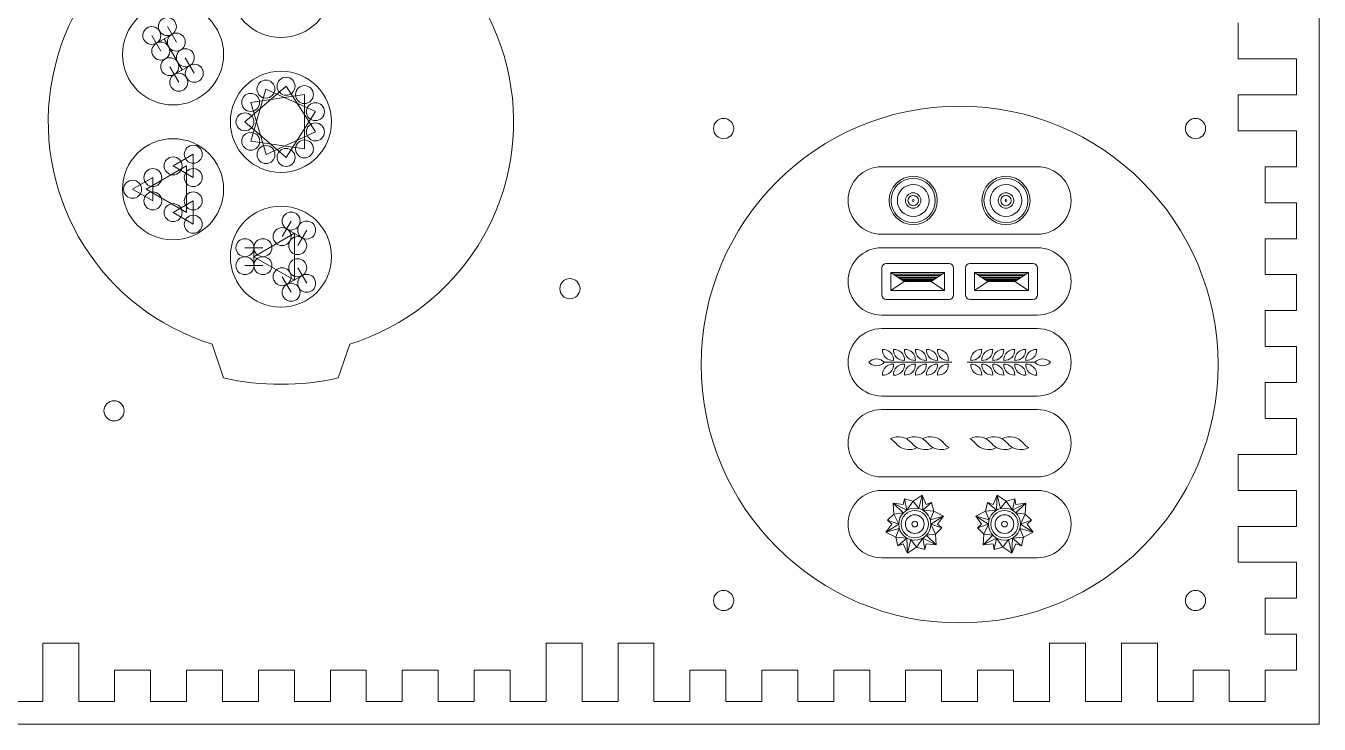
# Model space of a CAD drawing. Header units: millimetres. Extents: x -450 to 150, y -660 to -360.
# Drawn here: x -137.7 to 150, y -660 to -504.7 of the extents above; entities that cross this region are included whole.
import ezdxf

# ---------------------------------------------------------------- set-up
doc = ezdxf.new("R2010")
doc.units = ezdxf.units.MM
doc.layers.add('Cut', color=1, linetype='Continuous', lineweight=0, true_color=0xff0000)
doc.layers.add('Vector_Score', color=5, linetype='Continuous', lineweight=0, true_color=0x0000ff)

msp = doc.modelspace()

# ---------------------------------------------------------------- linework, layer by layer
at = {"layer": 'Cut'}
for p, q in [((150, -660), (150, -360)), ((132, -512), (132, -504)), ((145, -512), (132, -512)), ((145, -520), (145, -512)), ((132, -520), (145, -520)), ((132, -528), (132, -520)), ((145, -528), (132, -528)), ((145, -536), (145, -528)), ((87.32, -536), (52.68, -536)), ((138, -536), (145, -536)), ((138, -544), (138, -536)), ((145, -544), (138, -544)), ((145, -552), (145, -544)), ((87.32, -551), (52.68, -551)), ((138, -552), (145, -552)), ((138, -560), (138, -552)), ((52.68, -554), (87.32, -554)), ((87.32, -554), (87.32, -554)), ((145, -560), (138, -560)), ((145, -568), (145, -560)), ((52.68, -569), (87.32, -569)), ((138, -568), (145, -568)), ((138, -576), (138, -568)), ((52.68, -572), (87.32, -572)), ((-96.3, -575.45), (-93.75, -582.99)), ((-65.7, -575.45), (-68.25, -582.99)), ((145, -576), (138, -576)), ((145, -584), (145, -576)), ((138, -584), (145, -584)), ((138, -592), (138, -584)), ((52.68, -587), (87.32, -587)), ((52.68, -590), (87.32, -590)), ((145, -592), (138, -592)), ((145, -600), (145, -592)), ((132, -600), (145, -600)), ((132, -608), (132, -600)), ((87.32, -605), (52.68, -605)), ((52.68, -608), (87.32, -608)), ((145, -608), (132, -608)), ((145, -616), (145, -608)), ((132, -616), (145, -616)), ((132, -624), (132, -616)), ((52.68, -623), (87.32, -623)), ((145, -624), (132, -624)), ((145, -632), (145, -624)), ((138, -632), (145, -632)), ((138, -640), (138, -632)), ((145, -640), (138, -640)), ((145, -648), (145, -640)), ((-134, -642), (-134, -655)), ((-126, -642), (-134, -642)), ((-126, -655), (-126, -642)), ((-22, -642), (-22, -655)), ((-14, -642), (-22, -642)), ((-14, -655), (-14, -642)), ((-6, -642), (-6, -655)), ((2, -642), (-6, -642)), ((2, -655), (2, -642)), ((90, -642), (90, -655)), ((98, -642), (90, -642)), ((98, -655), (98, -642)), ((106, -642), (106, -655)), ((114, -642), (106, -642)), ((114, -655), (114, -642)), ((-118, -648), (-118, -655)), ((-110, -648), (-118, -648)), ((-110, -655), (-110, -648)), ((-102, -648), (-102, -655)), ((-94, -648), (-102, -648)), ((-94, -655), (-94, -648)), ((-86, -648), (-86, -655)), ((-78, -648), (-86, -648)), ((-78, -655), (-78, -648)), ((-70, -648), (-70, -655)), ((-62, -648), (-70, -648)), ((-62, -655), (-62, -648)), ((-54, -648), (-54, -655)), ((-46, -648), (-54, -648)), ((-46, -655), (-46, -648)), ((-38, -648), (-38, -655)), ((-30, -648), (-38, -648)), ((-30, -655), (-30, -648)), ((10, -648), (10, -655)), ((18, -648), (10, -648)), ((18, -655), (18, -648)), ((26, -648), (26, -655)), ((34, -648), (26, -648)), ((34, -655), (34, -648)), ((42, -648), (42, -655)), ((50, -648), (42, -648)), ((50, -655), (50, -648)), ((58, -648), (58, -655)), ((66, -648), (58, -648)), ((66, -655), (66, -648)), ((74, -648), (74, -655)), ((82, -648), (74, -648)), ((82, -655), (82, -648)), ((122, -648), (122, -655)), ((130, -648), (122, -648)), ((130, -655), (130, -648)), ((138, -648), (138, -655)), ((138, -648), (145, -648)), ((-134, -655), (-142, -655)), ((-118, -655), (-126, -655)), ((-102, -655), (-110, -655)), ((-86, -655), (-94, -655)), ((-70, -655), (-78, -655)), ((-54, -655), (-62, -655)), ((-38, -655), (-46, -655)), ((-22, -655), (-30, -655)), ((-6, -655), (-14, -655)), ((10, -655), (2, -655)), ((26, -655), (18, -655)), ((42, -655), (34, -655)), ((58, -655), (50, -655)), ((74, -655), (66, -655)), ((90, -655), (82, -655)), ((106, -655), (98, -655)), ((122, -655), (114, -655)), ((138, -655), (130, -655)), ((-450, -660), (150, -660))]:
    msp.add_line(p, q, dxfattribs=at)
for centre, radius in [((-81, -496), 11.25), ((-105, -511), 11.25), ((-81, -526), 11.25), ((70, -580), 57.5), ((17.5, -527.5), 2.25), ((122.5, -527.5), 2.25), ((-105, -541), 11.25), ((-81, -556), 11.25), ((-16.7, -563.12), 2.25), ((-118.12, -590.3), 2.25), ((17.5, -632.5), 2.25), ((122.5, -632.5), 2.25)]:
    msp.add_circle(centre, radius, dxfattribs=at)
for centre, radius, start, end in [((-81, -526), 51.77, 287.1915, 252.8085), ((52.68, -543.5), 7.5, 90, 270), ((87.32, -543.5), 7.5, 270, 90), ((52.68, -561.5), 7.5, 90, 270), ((87.32, -561.5), 7.5, 270, 90), ((52.68, -579.5), 7.5, 90, 270), ((87.32, -579.5), 7.5, 270, 90), ((-81, -526), 58.4, 257.3897, 282.6103), ((52.68, -597.5), 7.5, 90, 270), ((87.32, -597.5), 7.5, 270, 90), ((52.68, -615.5), 7.5, 90, 270), ((87.32, -615.5), 7.5, 270, 90)]:
    msp.add_arc(centre, radius, start, end, dxfattribs=at)
at = {"layer": 'Vector_Score'}
for p, q in [((-104.27, -508.27), (-106.27, -504.8)), ((-107.73, -510.27), (-109.73, -506.8)), ((-105.27, -506.54), (-108.73, -508.54)), ((-103, -514.46), (-107, -507.54)), ((-100.27, -515.2), (-102.27, -511.73)), ((-103.73, -517.2), (-105.73, -513.73)), ((-101.27, -513.46), (-104.73, -515.46)), ((-79.86, -518.08), (-89, -526)), ((-75.76, -519.95), (-87.73, -521.68)), ((-84.33, -518.72), (-87.72, -530.33)), ((-73.33, -523.74), (-84.33, -518.72)), ((-73.32, -528.25), (-79.86, -518.08)), ((-75.76, -532.04), (-75.76, -519.95)), ((-87.73, -521.68), (-84.32, -533.28)), ((-89, -526), (-79.85, -533.92)), ((-79.85, -533.92), (-73.33, -523.74)), ((-84.32, -533.28), (-73.32, -528.25)), ((-87.72, -530.33), (-75.76, -532.04)), ((-105, -535.8), (-100.5, -533.21)), ((-100.5, -533.21), (-100.5, -538.4)), ((-102, -535.8), (-111, -541)), ((-100.5, -538.4), (-105, -535.8)), ((-102, -546.2), (-102, -535.8)), ((-114, -541), (-109.5, -538.4)), ((-109.5, -538.4), (-109.5, -543.6)), ((-109.5, -543.6), (-114, -541)), ((-111, -541), (-102, -546.2)), ((-105, -546.2), (-100.5, -543.6)), ((-100.5, -543.6), (-100.5, -548.79)), ((-100.5, -548.79), (-105, -546.2)), ((-80.73, -551.54), (-78.73, -548.07)), ((-78, -550.8), (-87, -556)), ((-76.27, -551.8), (-79.73, -549.8)), ((-78, -561.2), (-78, -550.8)), ((-75.27, -550.07), (-77.27, -553.54)), ((-89, -554), (-85, -554)), ((-87, -554), (-87, -558)), ((-85, -558), (-89, -558)), ((-87, -556), (-78, -561.2)), ((67.68, -557.5), (53.68, -557.5)), ((72.32, -557.5), (86.32, -557.5)), ((-78.73, -563.93), (-80.73, -560.46)), ((-79.73, -562.2), (-76.27, -560.2)), ((-77.27, -558.46), (-75.27, -561.93)), ((52.68, -558.5), (52.68, -564.5)), ((54.68, -559.5), (54.68, -563.5)), ((66.68, -559.5), (54.68, -559.5)), ((54.68, -559.5), (57.68, -561.5)), ((66.11, -559.88), (55.25, -559.88)), ((65.6, -560.22), (55.76, -560.22)), ((65.14, -560.53), (56.22, -560.53)), ((64.72, -560.81), (56.64, -560.81)), ((64.34, -561.06), (57.02, -561.06)), ((66.68, -559.5), (63.68, -561.5)), ((66.68, -563.5), (66.68, -559.5)), ((68.68, -564.5), (68.68, -558.5)), ((71.32, -564.5), (71.32, -558.5)), ((73.32, -559.5), (85.32, -559.5)), ((73.32, -563.5), (73.32, -559.5)), ((73.32, -559.5), (76.32, -561.5)), ((73.89, -559.88), (84.75, -559.88)), ((74.4, -560.22), (84.24, -560.22)), ((74.86, -560.53), (83.78, -560.53)), ((75.28, -560.81), (83.36, -560.81)), ((75.66, -561.06), (82.98, -561.06)), ((85.32, -559.5), (82.32, -561.5)), ((85.32, -559.5), (85.32, -563.5)), ((87.32, -558.5), (87.32, -564.5)), ((57.68, -561.5), (54.68, -563.5)), ((54.68, -563.5), (66.68, -563.5)), ((63.99, -561.29), (57.37, -561.29)), ((57.68, -561.5), (63.68, -561.5)), ((63.68, -561.5), (66.68, -563.5)), ((76.32, -561.5), (73.32, -563.5)), ((85.32, -563.5), (73.32, -563.5)), ((76.01, -561.29), (82.63, -561.29)), ((82.32, -561.5), (76.32, -561.5)), ((82.32, -561.5), (85.32, -563.5)), ((53.68, -565.5), (67.68, -565.5)), ((86.32, -565.5), (72.32, -565.5)), ((53.25, -579.5), (68.31, -579.5)), ((86.75, -579.5), (71.69, -579.5)), ((57.74, -609.85), (57.48, -611.1)), ((59.64, -610.39), (57.74, -609.85)), ((58.23, -612.41), (57.74, -609.85)), ((61.66, -609.06), (59.64, -610.39)), ((61.66, -609.06), (60.9, -612.04)), ((62.56, -611.1), (61.66, -609.06)), ((61.66, -609.06), (61.8, -612.41)), ((77.45, -611.1), (78.35, -609.06)), ((78.35, -609.06), (78.2, -612.41)), ((78.35, -609.06), (80.36, -610.39)), ((78.35, -609.06), (79.11, -612.04)), ((80.36, -610.39), (82.26, -609.85)), ((81.77, -612.41), (82.26, -609.85)), ((82.26, -609.85), (82.53, -611.1)), ((57.48, -611.1), (55.26, -610.86)), ((55.26, -610.86), (55.4, -613.27)), ((55.26, -610.86), (57.46, -613.01)), ((55.26, -610.86), (58.23, -612.41)), ((59.64, -610.39), (58.23, -612.41)), ((60.9, -612.04), (59.64, -610.39)), ((61.8, -612.41), (63.77, -610.7)), ((64.25, -612.62), (61.8, -612.41)), ((63.77, -610.7), (62.56, -611.1)), ((63.45, -614.53), (64.25, -612.62)), ((64.25, -612.62), (63.77, -610.7)), ((66.41, -613.7), (64.25, -612.62)), ((73.59, -613.7), (75.75, -612.62)), ((75.75, -612.62), (76.23, -610.7)), ((75.75, -612.62), (78.2, -612.41)), ((76.55, -614.53), (75.75, -612.62)), ((76.23, -610.7), (77.45, -611.1)), ((78.2, -612.41), (76.23, -610.7)), ((79.11, -612.04), (80.36, -610.39)), ((80.36, -610.39), (81.77, -612.41)), ((84.74, -610.86), (81.77, -612.41)), ((82.53, -611.1), (84.74, -610.86)), ((84.74, -610.86), (82.54, -613.01)), ((84.74, -610.86), (84.6, -613.27)), ((54.94, -615.5), (53.62, -617.3)), ((53.62, -617.3), (56.45, -615.5)), ((55.4, -613.27), (53.98, -614.65)), ((53.98, -614.65), (54.94, -615.5)), ((56.45, -615.5), (53.98, -614.65)), ((57.46, -613.01), (55.4, -613.27)), ((55.4, -613.27), (56.45, -615.5)), ((66.41, -613.7), (63.45, -614.53)), ((66.41, -613.7), (63.59, -615.5)), ((64.63, -617.73), (63.59, -615.5)), ((63.59, -615.5), (66.05, -616.35)), ((65.09, -615.5), (66.41, -613.7)), ((66.05, -616.35), (65.09, -615.5)), ((74.91, -615.5), (73.59, -613.7)), ((73.59, -613.7), (76.55, -614.53)), ((73.59, -613.7), (76.42, -615.5)), ((73.95, -616.35), (74.91, -615.5)), ((76.42, -615.5), (73.95, -616.35)), ((75.37, -617.73), (76.42, -615.5)), ((82.54, -613.01), (84.6, -613.27)), ((84.6, -613.27), (83.55, -615.5)), ((83.55, -615.5), (86.02, -614.65)), ((86.38, -617.3), (83.55, -615.5)), ((84.6, -613.27), (86.02, -614.65)), ((86.02, -614.65), (85.06, -615.5)), ((85.06, -615.5), (86.38, -617.3)), ((53.62, -617.3), (56.58, -616.47)), ((53.62, -617.3), (55.78, -618.38)), ((56.58, -616.47), (55.78, -618.38)), ((55.78, -618.38), (56.26, -620.3)), ((55.78, -618.38), (58.23, -618.59)), ((58.23, -618.59), (56.26, -620.3)), ((58.38, -621.94), (58.23, -618.59)), ((60.39, -620.61), (61.8, -618.59)), ((61.8, -618.59), (62.3, -621.15)), ((64.78, -620.14), (61.8, -618.59)), ((62.57, -617.99), (64.63, -617.73)), ((64.78, -620.14), (62.57, -617.99)), ((64.63, -617.73), (66.05, -616.35)), ((64.78, -620.14), (64.63, -617.73)), ((75.37, -617.73), (73.95, -616.35)), ((75.23, -620.14), (75.37, -617.73)), ((75.23, -620.14), (77.43, -617.99)), ((75.23, -620.14), (78.2, -618.59)), ((77.43, -617.99), (75.37, -617.73)), ((78.2, -618.59), (77.71, -621.15)), ((79.61, -620.61), (78.2, -618.59)), ((81.63, -621.94), (81.77, -618.59)), ((84.22, -618.38), (81.77, -618.59)), ((81.77, -618.59), (83.74, -620.3)), ((86.38, -617.3), (83.42, -616.47)), ((83.42, -616.47), (84.22, -618.38)), ((84.22, -618.38), (83.74, -620.3)), ((86.38, -617.3), (84.22, -618.38)), ((56.26, -620.3), (57.48, -619.9)), ((57.48, -619.9), (58.38, -621.94)), ((58.38, -621.94), (59.14, -618.96)), ((58.38, -621.94), (60.39, -620.61)), ((59.14, -618.96), (60.39, -620.61)), ((60.39, -620.61), (62.3, -621.15)), ((62.3, -621.15), (62.56, -619.9)), ((62.56, -619.9), (64.78, -620.14)), ((77.45, -619.9), (75.23, -620.14)), ((77.71, -621.15), (77.45, -619.9)), ((79.61, -620.61), (77.71, -621.15)), ((80.87, -618.96), (79.61, -620.61)), ((81.63, -621.94), (79.61, -620.61)), ((81.63, -621.94), (80.87, -618.96)), ((82.53, -619.9), (81.63, -621.94)), ((83.74, -620.3), (82.53, -619.9))]:
    msp.add_line(p, q, dxfattribs=at)
for centre, radius in [((-106.27, -504.8), 2), ((-109.73, -506.8), 2), ((-104.27, -508.27), 2), ((-107.73, -510.27), 2), ((-105.73, -513.73), 2), ((-102.27, -511.73), 2), ((-100.27, -515.2), 2), ((-103.73, -517.2), 2), ((-84.33, -518.72), 2), ((-79.86, -518.08), 2), ((-87.73, -521.68), 2), ((-75.76, -519.95), 2), ((-73.33, -523.74), 2), ((-89, -526), 2), ((-73.32, -528.25), 2), ((-87.72, -530.33), 2), ((-100.5, -533.21), 2), ((-84.32, -533.28), 2), ((-79.85, -533.92), 2), ((-75.76, -532.04), 2), ((-105, -535.8), 2), ((-109.5, -538.4), 2), ((-100.5, -538.4), 2), ((-114, -541), 2), ((59.68, -543.5), 5.36), ((59.68, -543.5), 4.9), ((59.68, -543.5), 3.53), ((80.32, -543.5), 5.36), ((80.32, -543.5), 4.9), ((80.32, -543.5), 3.53), ((-109.5, -543.6), 2), ((-100.5, -543.6), 2), ((59.68, -543.5), 1.72), ((59.68, -543.5), 1.16), ((59.68, -543.5), 0.195), ((80.32, -543.5), 1.72), ((80.32, -543.5), 1.16), ((80.32, -543.5), 0.195), ((-105, -546.2), 2), ((-78.73, -548.07), 2), ((-100.5, -548.79), 2), ((-80.73, -551.54), 2), ((-75.27, -550.07), 2), ((-89, -554), 2), ((-85, -554), 2), ((-77.27, -553.54), 2), ((-89, -558), 2), ((-85, -558), 2), ((-77.27, -558.46), 2), ((-80.73, -560.46), 2), ((-75.27, -561.93), 2), ((-78.73, -563.93), 2), ((60.02, -615.5), 3.57), ((60.02, -615.5), 3.04), ((79.99, -615.5), 3.57), ((79.99, -615.5), 3.04), ((60.02, -615.5), 2.08), ((60.02, -615.5), 0.637), ((79.99, -615.5), 2.08), ((79.99, -615.5), 0.637)]:
    msp.add_circle(centre, radius, dxfattribs=at)
for centre, radius, start, end in [((53.68, -558.5), 1, 90, 180), ((67.68, -558.5), 1, 0, 90), ((72.32, -558.5), 1, 90, 180), ((86.32, -558.5), 1, 0, 90), ((53.68, -564.5), 1, 180, 270), ((67.68, -564.5), 1, 270, 0), ((72.32, -564.5), 1, 180, 270), ((86.32, -564.5), 1, 270, 0), ((52.97, -578.96), 2.32, 356.8425, 93.2218), ((55.16, -576.77), 2.32, 176.8425, 273.2218), ((57.6, -576.77), 2.32, 176.8425, 273.2218), ((55.42, -578.96), 2.32, 356.8425, 93.2218), ((57.86, -578.96), 2.32, 356.8425, 93.2218), ((60.05, -576.77), 2.32, 176.8425, 273.2218), ((60.31, -578.96), 2.32, 356.8425, 93.2218), ((62.5, -576.77), 2.32, 176.8425, 273.2218), ((62.76, -578.96), 2.32, 356.8425, 93.2218), ((64.94, -576.77), 2.32, 176.8425, 273.2218), ((65.2, -578.96), 2.32, 356.8425, 93.2218), ((67.39, -576.77), 2.32, 176.8425, 273.2218), ((74.8, -578.96), 2.32, 86.7782, 183.1575), ((72.61, -576.77), 2.32, 266.7782, 3.1575), ((77.24, -578.96), 2.32, 86.7782, 183.1575), ((75.06, -576.77), 2.32, 266.7782, 3.1575), ((79.69, -578.96), 2.32, 86.7782, 183.1575), ((77.5, -576.77), 2.32, 266.7782, 3.1575), ((82.14, -578.96), 2.32, 86.7782, 183.1575), ((79.95, -576.77), 2.32, 266.7782, 3.1575), ((84.58, -578.96), 2.32, 86.7782, 183.1575), ((82.4, -576.77), 2.32, 266.7782, 3.1575), ((87.03, -578.96), 2.32, 86.7782, 183.1575), ((84.84, -576.77), 2.32, 266.7782, 3.1575), ((51.52, -581.05), 2.32, 41.8425, 138.2218), ((51.52, -577.95), 2.32, 221.8425, 318.2218), ((55.16, -582.22), 2.32, 86.8425, 183.2218), ((52.97, -580.04), 2.32, 266.8425, 3.2218), ((55.42, -580.04), 2.32, 266.8425, 3.2218), ((57.61, -582.22), 2.32, 86.8425, 183.2218), ((60.05, -582.22), 2.32, 86.8425, 183.2218), ((57.86, -580.03), 2.32, 266.8425, 3.2218), ((60.31, -580.03), 2.32, 266.8425, 3.2218), ((62.5, -582.22), 2.32, 86.8425, 183.2218), ((64.94, -582.22), 2.32, 86.8425, 183.2218), ((62.76, -580.03), 2.32, 266.8425, 3.2218), ((65.2, -580.03), 2.32, 266.8425, 3.2218), ((67.39, -582.22), 2.32, 86.8425, 183.2218), ((74.8, -580.03), 2.32, 176.7782, 273.1575), ((72.61, -582.22), 2.32, 356.7782, 93.1575), ((77.24, -580.03), 2.32, 176.7782, 273.1575), ((75.06, -582.22), 2.32, 356.7782, 93.1575), ((79.69, -580.03), 2.32, 176.7782, 273.1575), ((77.5, -582.22), 2.32, 356.7782, 93.1575), ((82.14, -580.03), 2.32, 176.7782, 273.1575), ((79.95, -582.22), 2.32, 356.7782, 93.1575), ((84.58, -580.04), 2.32, 176.7782, 273.1575), ((82.39, -582.22), 2.32, 356.7782, 93.1575), ((84.84, -582.22), 2.32, 356.7782, 93.1575), ((87.03, -580.04), 2.32, 176.7782, 273.1575), ((88.48, -581.05), 2.32, 41.7782, 138.1575), ((88.48, -577.95), 2.32, 221.7782, 318.1575), ((56.38, -599.89), 3.82, 38.7546, 117.8218), ((52.81, -599.89), 3.82, 38.7546, 62.1983), ((58.78, -595.11), 3.82, 218.7546, 297.8218), ((59.95, -599.89), 3.82, 38.7546, 117.8218), ((62.34, -595.11), 3.82, 218.7546, 297.8218), ((63.52, -599.89), 3.82, 38.7546, 117.8218), ((65.91, -595.11), 3.82, 218.7546, 297.8218), ((63.52, -599.89), 3.82, 38.7546, 62.1983), ((69.48, -595.11), 3.82, 218.7546, 242.1983), ((74.09, -599.89), 3.82, 38.7546, 117.8218), ((70.52, -599.89), 3.82, 38.7546, 62.1983), ((76.48, -595.11), 3.82, 218.7546, 297.8218), ((76.48, -595.11), 3.82, 218.7546, 242.1983), ((77.66, -599.89), 3.82, 38.7546, 117.8218), ((80.05, -595.11), 3.82, 218.7546, 297.8218), ((81.22, -599.89), 3.82, 38.7546, 117.8218), ((83.62, -595.11), 3.82, 218.7546, 297.8218), ((87.19, -595.11), 3.82, 218.7546, 242.1983)]:
    msp.add_arc(centre, radius, start, end, dxfattribs=at)

doc.saveas('drawing.dxf')
